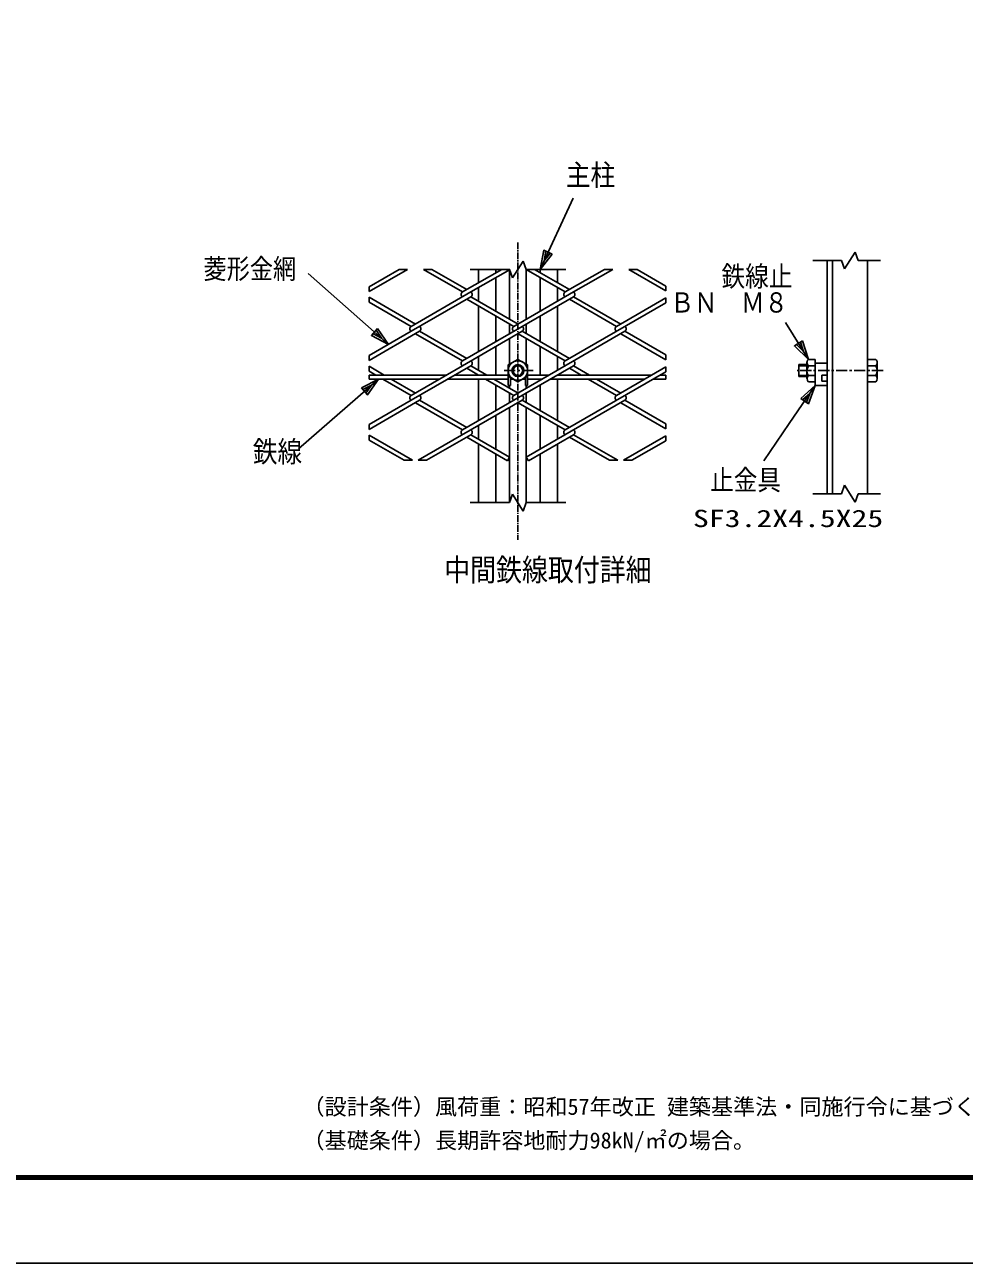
# Model space of a CAD drawing. Units: millimetres, scale not verified. Extents: x -4455 to 4455, y -3150 to 3150.
# Drawn here: x 268 to 2361, y -3150 to -391 of the extents above; entities that cross this region are included whole.
import ezdxf
from ezdxf.enums import TextEntityAlignment as Align

# ---------------------------------------------------------------- set-up
doc = ezdxf.new("R2010")
doc.units = ezdxf.units.MM
doc.header["$LTSCALE"] = 20
doc.linetypes.add('USER1', pattern=[1.125, 0.75, -0.125, 0.125, -0.125])
doc.linetypes.add('USER2', pattern=[2, 1.25, -0.25, 0.25, -0.25])
for name, color, linetype, lineweight in [('0-0_1', 7, 'Continuous', 25), ('0-1_2', 7, 'Continuous', 25), ('0-2_0', 4, 'Continuous', 25), ('0-4_EXTCNT-LMEC0', 2, 'Continuous', 25), ('0-7_WAKU', 7, 'Continuous', 25)]:
    doc.layers.add(name, color=color, linetype=linetype, lineweight=lineweight)
doc.layers.add('0-9_D-TTL-TXT', color=7, linetype='Continuous')
doc.styles.add('ＭＳ ゴシック', font='')
doc.styles.get('ＭＳ ゴシック').set_extended_font_data('MS Gothic')

# ---------------------------------------------------------------- blocks, each defined once
blk = doc.blocks.new('C6')
at = {"layer": '0-0_1', "color": 4}
blk.add_line((123468.4, 40684.1), (124940, 43849.3), dxfattribs=at)
blk.add_lwpolyline([(124013, 41357.3), (123468.4, 40684.1), (123632.1, 41534.4)], close=True, dxfattribs=at)
blk.add_lwpolyline([(123917.8, 41401.6), (123645.5, 41065), (123727.4, 41490.1)], dxfattribs=at)
blk = doc.blocks.new('C7')
at = {"layer": '0-0_1', "color": 4}
blk.add_line((116716.1, 37343.7), (113134.7, 40506.1), dxfattribs=at)
blk.add_lwpolyline([(116225.5, 38057.1), (116716.1, 37343.7), (115947.5, 37742.3)], close=True, dxfattribs=at)
blk.add_lwpolyline([(116156, 37978.4), (116401.3, 37621.7), (116017, 37821)], dxfattribs=at)
blk = doc.blocks.new('C8')
at = {"layer": '0-0_1', "color": 4}
blk.add_line((135422.4, 36674), (134398.6, 38324.4), dxfattribs=at)
blk.add_lwpolyline([(135158.1, 37498.6), (135422.4, 36674), (134801.2, 37277.1)], close=True, dxfattribs=at)
blk.add_lwpolyline([(135068.9, 37443.2), (135201, 37030.9), (134890.4, 37332.5)], dxfattribs=at)
blk = doc.blocks.new('C9')
at = {"layer": '0-0_1', "color": 4}
blk.add_line((135729.1, 35507.4), (134573.6, 33820.7), dxfattribs=at)
blk.add_lwpolyline([(135081.1, 34933.1), (135729.1, 35507.4), (135427.6, 34695.7)], close=True, dxfattribs=at)
blk.add_lwpolyline([(135167.7, 34873.7), (135491.7, 35160.9), (135341, 34755.1)], dxfattribs=at)
blk = doc.blocks.new('C10')
at = {"layer": '0-0_1', "color": 4}
blk.add_line((116273, 35797.2), (112704.2, 32689.8), dxfattribs=at)
blk.add_lwpolyline([(115501.6, 35404), (116273, 35797.2), (115777.4, 35087.3)], close=True, dxfattribs=at)
blk.add_lwpolyline([(115570.5, 35324.8), (115956.2, 35521.4), (115708.4, 35166.4)], dxfattribs=at)

msp = doc.modelspace()

# ---------------------------------------------------------------- linework, layer by layer
at = {"layer": '0-0_1', "color": 4, "linetype": 'USER1'}
msp.add_line((1366.89, -875.68), (1366.89, -1538.28), dxfattribs=at)
at = {"layer": '0-0_1', "color": 4}
for p, q in [((2118.65, -897.23), (2094.96, -934.48)), ((2118.65, -897.23), (2125.42, -915.86)), ((1101.97, -935.86), (1120.59, -935.86)), ((1156.18, -935.86), (1174.81, -935.86)), ((1348.27, -935.86), (1260.23, -935.86)), ((1348.27, -935.86), (1355.04, -954.48)), ((1378.73, -917.23), (1355.04, -954.48)), ((1378.73, -917.23), (1385.51, -935.86)), ((1473.55, -935.86), (1385.51, -935.86)), ((1559.6, -935.86), (1578.23, -935.86)), ((1613.82, -935.86), (1632.44, -935.86)), ((2088.18, -915.86), (2024.19, -915.86)), ((2088.18, -915.86), (2094.96, -934.48)), ((2174.75, -915.86), (2125.42, -915.86)), ((1035.18, -985.17), (1035.18, -974.42)), ((1696.7, -972.96), (1696.7, -983.71)), ((1035.18, -1008.86), (1035.18, -998.1)), ((1696.7, -999.56), (1696.7, -1010.31)), ((1035.18, -1138.78), (1035.18, -1128.03)), ((1696.7, -1126.57), (1696.7, -1137.32)), ((1035.18, -1151.72), (1035.18, -1162.47)), ((1696.7, -1153.18), (1696.7, -1163.93)), ((2011.06, -1150.69), (1992.73, -1150.69)), ((1035.18, -1180.2), (1035.18, -1171.2)), ((1696.7, -1180.2), (1696.7, -1171.2)), ((2011.06, -1172.03), (1992.73, -1172.03)), ((1035.18, -1292.4), (1035.18, -1281.64)), ((1696.7, -1280.18), (1696.7, -1290.94)), ((1035.18, -1305.33), (1035.18, -1316.08)), ((1696.7, -1306.79), (1696.7, -1317.54)), ((1113.33, -1361.2), (1131.95, -1361.2)), ((1163.45, -1361.2), (1144.82, -1361.2)), ((1343.61, -1362.04), (1348.26, -1353.98)), ((1385.51, -1354.35), (1390.17, -1362.41)), ((1570.96, -1361.2), (1589.59, -1361.2)), ((1602.46, -1361.2), (1621.09, -1361.2)), ((2088.18, -1435.54), (2094.96, -1416.92)), ((2118.65, -1454.17), (2094.96, -1416.92)), ((1348.27, -1455.54), (1260.23, -1455.54)), ((1348.27, -1455.54), (1355.04, -1436.92)), ((1378.73, -1474.17), (1355.04, -1436.92)), ((1378.73, -1474.17), (1385.51, -1455.54)), ((1473.55, -1455.54), (1385.51, -1455.54)), ((2088.18, -1435.54), (2024.19, -1435.54)), ((2118.65, -1454.17), (2125.42, -1435.54)), ((2174.75, -1435.54), (2125.42, -1435.54))]:
    msp.add_line(p, q, dxfattribs=at)
at = {"layer": '0-0_1'}
for p, q in [((1035.18, -985.17), (1120.59, -935.86)), ((1035.18, -974.42), (1101.97, -935.86)), ((1156.18, -935.86), (1243.49, -986.26)), ((1174.81, -935.86), (1252.8, -980.88)), ((1243.48, -986.26), (1330.79, -935.86)), ((1262.11, -986.26), (1349.41, -935.86)), ((1278.84, -935.86), (1278.84, -965.84)), ((1317.43, -935.86), (1317.43, -943.57)), ((1348.26, -935.86), (1348.26, -1046.75)), ((1385, -935.86), (1472.3, -986.26)), ((1385.51, -935.86), (1385.51, -1047.12)), ((1403.62, -935.86), (1481.61, -980.88)), ((1416.36, -935.86), (1416.36, -943.21)), ((1454.93, -935.86), (1454.93, -965.48)), ((1472.3, -986.26), (1559.6, -935.86)), ((1490.93, -986.26), (1578.23, -935.86)), ((1613.82, -935.86), (1696.7, -983.71)), ((1632.44, -935.86), (1696.7, -972.96)), ((2056.06, -915.86), (2056.06, -1435.54)), ((2068.06, -915.86), (2068.06, -1435.54)), ((2146.06, -915.86), (2146.06, -1435.54)), ((1317.43, -954.32), (1317.43, -1028.95)), ((1416.36, -953.96), (1416.36, -1029.31)), ((1129.08, -1063.07), (1262.11, -986.26)), ((1278.84, -976.6), (1278.84, -1006.68)), ((1357.89, -1063.07), (1490.93, -986.26)), ((1454.93, -976.23), (1454.93, -1007.04)), ((1035.18, -998.1), (1138.39, -1057.69)), ((1035.18, -1008.86), (1129.08, -1063.07)), ((1129.08, -1073.82), (1262.11, -997.01)), ((1252.8, -1002.39), (1357.89, -1063.07)), ((1262.11, -997.01), (1367.21, -1057.69)), ((1278.85, -1017.43), (1278.85, -1119.46)), ((1376.52, -1063.07), (1490.93, -997.01)), ((1454.93, -1017.79), (1454.93, -1119.09)), ((1472.3, -1139.87), (1696.7, -1010.31)), ((1481.62, -1002.39), (1586.71, -1063.07)), ((1490.93, -997.01), (1596.02, -1057.69)), ((1586.71, -1063.07), (1696.7, -999.56)), ((1317.43, -1039.71), (1317.43, -1097.18)), ((1416.36, -1040.06), (1416.36, -1096.82)), ((1035.18, -1138.78), (1147.7, -1073.82)), ((1035.18, -1128.03), (1129.08, -1073.82)), ((1147.7, -1073.82), (1252.8, -1134.5)), ((1243.49, -1139.87), (1376.52, -1063.07)), ((1243.49, -1150.63), (1376.52, -1073.82)), ((1348.26, -1057.51), (1348.26, -1079.38)), ((1357.89, -1216.68), (1605.34, -1073.82)), ((1482.04, -1134.74), (1376.52, -1073.82)), ((1385.51, -1057.87), (1385.51, -1079.01)), ((1605.34, -1073.82), (1696.7, -1126.57)), ((1138.39, -1079.19), (1243.49, -1139.87)), ((1348.26, -1090.13), (1348.26, -1147.11)), ((1367.21, -1079.19), (1472.3, -1139.87)), ((1385.51, -1089.76), (1385.51, -1147.11)), ((1596.02, -1079.19), (1696.7, -1137.32)), ((1278.85, -1130.21), (1278.85, -1160.29)), ((1317.43, -1107.93), (1317.43, -1171.2)), ((1416.36, -1107.58), (1416.36, -1171.2)), ((1454.93, -1129.84), (1454.93, -1160.65)), ((1035.18, -1151.72), (1068.93, -1171.2)), ((1129.08, -1227.43), (1262.11, -1150.63)), ((1129.08, -1216.68), (1243.49, -1150.63)), ((1252.8, -1156), (1279.12, -1171.2)), ((1262.11, -1150.63), (1297.74, -1171.2)), ((1357.89, -1227.43), (1490.93, -1150.63)), ((1388.54, -1194.69), (1388.54, -1148.86)), ((1481.62, -1156), (1507.94, -1171.2)), ((1490.93, -1150.63), (1526.56, -1171.2)), ((1586.71, -1216.68), (1696.7, -1153.18)), ((1992.73, -1148.03), (1992.73, -1174.69)), ((2011.06, -1148.03), (1992.73, -1148.03)), ((2011.06, -1143.44), (2011.06, -1179.28)), ((2029.4, -1136.36), (2014.06, -1136.36)), ((2029.4, -1150.53), (2014.06, -1150.53)), ((2029.4, -1136.36), (2029.4, -1194.69)), ((2056.06, -1144.69), (2029.4, -1144.69)), ((2164.72, -1136.36), (2146.06, -1136.36)), ((2164.71, -1150.53), (2146.06, -1150.53)), ((2167.73, -1143.44), (2167.73, -1179.29)), ((1035.18, -1162.47), (1050.3, -1171.2)), ((1207.85, -1171.2), (1035.18, -1171.2)), ((1192.26, -1180.2), (1035.18, -1180.2)), ((1065.89, -1180.2), (1129.08, -1216.68)), ((1084.52, -1180.2), (1138.39, -1211.3)), ((1345.24, -1180.2), (1210.88, -1180.2)), ((1345.24, -1171.2), (1226.47, -1171.2)), ((1278.85, -1171.04), (1278.85, -1171.2)), ((1278.85, -1180.2), (1278.85, -1273.07)), ((1294.71, -1180.2), (1357.89, -1216.68)), ((1313.33, -1180.2), (1367.21, -1211.3)), ((1317.43, -1180.2), (1317.43, -1182.56)), ((1350.24, -1176.75), (1350.24, -1194.69)), ((1356.22, -1180.2), (1350.24, -1180.2)), ((1383.54, -1180.2), (1377.56, -1180.2)), ((1383.54, -1194.69), (1383.54, -1176.75)), ((1436.67, -1171.2), (1388.54, -1171.2)), ((1421.08, -1180.2), (1388.54, -1180.2)), ((1416.36, -1180.2), (1416.36, -1182.92)), ((1649.9, -1180.2), (1439.7, -1180.2)), ((1454.93, -1180.2), (1454.93, -1272.7)), ((1665.48, -1171.2), (1455.29, -1171.2)), ((1472.3, -1293.49), (1696.7, -1163.93)), ((1523.53, -1180.2), (1586.71, -1216.68)), ((1542.15, -1180.2), (1596.02, -1211.3)), ((1696.7, -1180.2), (1668.52, -1180.2)), ((1696.7, -1171.2), (1684.11, -1171.2)), ((2011.06, -1174.69), (1992.73, -1174.69)), ((2029.4, -1172.19), (2014.06, -1172.19)), ((2056.06, -1171.36), (2044.4, -1171.36)), ((2044.4, -1171.36), (2044.4, -1184.69)), ((2056.06, -1184.69), (2044.4, -1184.69)), ((2164.73, -1172.19), (2146.06, -1172.19)), ((1317.43, -1193.32), (1317.43, -1250.8)), ((1350.24, -1194.69), (1345.24, -1194.69)), ((1348.26, -1194.69), (1348.26, -1200.37)), ((1348.26, -1211.12), (1348.27, -1232.99)), ((1348.27, -1232.99), (1348.27, -1211.12)), ((1388.54, -1194.69), (1383.54, -1194.69)), ((1385.51, -1194.69), (1385.51, -1200.73)), ((1385.51, -1232.62), (1385.51, -1211.49)), ((1385.51, -1211.49), (1385.51, -1232.62)), ((1416.36, -1193.67), (1416.36, -1250.44)), ((2029.4, -1186.36), (2014.06, -1186.36)), ((2056.06, -1194.69), (2029.4, -1194.69)), ((2164.78, -1186.36), (2146.06, -1186.36)), ((1035.18, -1292.4), (1147.7, -1227.43)), ((1035.18, -1281.64), (1129.08, -1227.43)), ((1138.39, -1232.81), (1243.48, -1293.49)), ((1144.82, -1361.2), (1376.52, -1227.43)), ((1147.7, -1227.43), (1252.8, -1288.11)), ((1243.49, -1293.49), (1357.89, -1227.43)), ((1367.21, -1232.81), (1472.3, -1293.49)), ((1376.52, -1227.43), (1481.62, -1288.11)), ((1385.51, -1354.35), (1605.34, -1227.43)), ((1596.02, -1232.81), (1696.7, -1290.94)), ((1605.34, -1227.43), (1696.7, -1280.18)), ((1317.43, -1261.55), (1317.42, -1336.17)), ((1416.36, -1261.19), (1416.36, -1336.53)), ((1278.85, -1283.82), (1278.85, -1313.9)), ((1454.93, -1283.46), (1454.93, -1314.27)), ((1035.18, -1305.33), (1131.95, -1361.2)), ((1035.18, -1316.08), (1113.33, -1361.2)), ((1163.45, -1361.2), (1262.11, -1304.24)), ((1252.8, -1309.61), (1343.61, -1362.04)), ((1262.11, -1304.24), (1348.26, -1353.98)), ((1390.17, -1362.41), (1490.93, -1304.24)), ((1481.61, -1309.61), (1570.96, -1361.2)), ((1490.93, -1304.24), (1589.59, -1361.2)), ((1602.46, -1361.2), (1696.7, -1306.79)), ((1621.09, -1361.2), (1696.7, -1317.54)), ((1278.85, -1324.65), (1278.85, -1455.54)), ((1317.42, -1346.93), (1317.42, -1455.54)), ((1416.36, -1347.29), (1416.36, -1455.54)), ((1454.93, -1325.02), (1454.93, -1455.54))]:
    msp.add_line(p, q, dxfattribs=at)
at = {"layer": '0-0_1', "color": 4, "linetype": 'USER2'}
for p, q in [((1401.13, -1161.36), (1333.17, -1161.36)), ((2180.88, -1161.36), (1989.02, -1161.36))]:
    msp.add_line(p, q, dxfattribs=at)
at = {"layer": '0-0_1'}
for points in [[(1388.54, -1148.86), (1366.89, -1136.36), (1345.24, -1148.86), (1345.24, -1194.69)], [(1345.24, -1173.86), (1366.89, -1186.36), (1388.54, -1173.86)], [(1348.26, -1243.74), (1348.27, -1353.98), (1348.27, -1455.54)], [(1385.51, -1243.38), (1385.51, -1354.35), (1385.51, -1455.54)]]:
    msp.add_lwpolyline(points, dxfattribs=at)
for radius in [21.65, 13.33]:
    msp.add_circle((1366.89, -1161.36), radius, dxfattribs=at)
at = {"layer": '0-0_1', "color": 4}
msp.add_circle((1366.89, -1161.36), 10.67, dxfattribs=at)
at = {"layer": '0-0_1'}
for centre, radius, start, end in [((1246.59, -991.64), 6.21, 120.00161, 239.99838), ((1259.01, -991.64), 6.21, 300.00168, 59.99832), ((1475.41, -991.64), 6.21, 120.00161, 239.99838), ((1487.82, -991.64), 6.21, 300.00168, 59.99832), ((1132.18, -1068.44), 6.21, 120.00161, 239.99838), ((1144.6, -1068.44), 6.21, 300.00168, 59.99832), ((1361, -1068.44), 6.21, 120.00161, 239.99838), ((1373.41, -1068.44), 6.21, 300.00168, 59.99832), ((1589.82, -1068.44), 6.21, 120.00161, 239.99838), ((1602.23, -1068.44), 6.21, 300.00168, 59.99832), ((1246.59, -1145.25), 6.21, 120.00161, 239.99838), ((1259.01, -1145.25), 6.21, 300.00168, 59.99832), ((1475.41, -1145.25), 6.21, 120.00161, 239.99838), ((1487.82, -1145.25), 6.21, 300.00168, 59.99832), ((2020.7, -1143.42), 9.68, 133.23149, 226.94679), ((2032.25, -1161.42), 21.18, 149.07794, 210.64148), ((2158.09, -1143.42), 9.68, 313.05395, 46.76926), ((2146.54, -1161.42), 21.18, 329.3584, 30.92194), ((2021.31, -1179.33), 10.17, 135.46316, 224.1324), ((2157.48, -1179.33), 10.17, 315.86685, 44.53607), ((1132.18, -1222.06), 6.21, 120.00161, 239.99838), ((1144.6, -1222.06), 6.21, 300.00168, 59.99832), ((1361, -1222.06), 6.21, 120.00161, 239.99838), ((1373.41, -1222.06), 6.21, 300.00168, 59.99832), ((1589.82, -1222.06), 6.21, 120.00161, 239.99838), ((1602.23, -1222.06), 6.21, 300.00168, 59.99832), ((1246.59, -1298.86), 6.21, 120.00161, 239.99838), ((1259.01, -1298.86), 6.21, 300.00168, 59.99832), ((1475.41, -1298.86), 6.21, 120.00161, 239.99838), ((1487.82, -1298.86), 6.21, 300.00168, 59.99832)]:
    msp.add_arc(centre, radius, start, end, dxfattribs=at)
at = {"layer": '0-1_2'}
msp.add_line((2146.06, -1145.23), (2146.06, -1177.51), dxfattribs=at)
at = {"layer": '0-4_EXTCNT-LMEC0', "color": 4}
msp.add_line((1971.62, -1279.03), (1914.57, -1362.6), dxfattribs=at)
at = {"layer": '0-7_WAKU', "color": 3}
msp.add_lwpolyline([(-4455.06, 3150.11), (4454.94, 3150.11), (4454.94, -3149.89), (-4455.06, -3149.89)], close=True, dxfattribs=at)
at = {"layer": '0-7_WAKU'}
for points in [[(-4155.06, 2962.61), (4154.94, 2962.61), (4154.94, -2962.39), (-4155.06, -2962.39)], [(-4153.18, 2960.74), (4153.07, 2960.74), (4153.07, -2960.51), (-4153.18, -2960.51)], [(-4151.31, 2958.86), (4151.19, 2958.86), (4151.19, -2958.64), (-4151.31, -2958.64)], [(-4149.43, 2956.99), (4149.32, 2956.99), (4149.32, -2956.76), (-4149.43, -2956.76)], [(-4147.56, 2955.11), (4147.44, 2955.11), (4147.44, -2954.89), (-4147.56, -2954.89)]]:
    msp.add_lwpolyline(points, close=True, dxfattribs=at)

# ---------------------------------------------------------------- block references
at = {"layer": '0-2_0', "xscale": 0.05, "yscale": 0.05}
for name in ['C6', 'C7', 'C8', 'C10', 'C9']:
    msp.add_blockref(name, (-4757.06, -2970.06), dxfattribs=at)

# ---------------------------------------------------------------- texts
at = {"layer": '0-0_1', "color": 4, "style": 'ＭＳ ゴシック', "width": 0.85}
for s, height, p in [('主柱', 47.36, (1473.65, -763.34)), ('菱形金網', 44.57, (666.15, -970.19)), ('鉄線止', 45.45, (1820.51, -987.57)), ('ＢＮ\u3000Ｍ８', 45.16, (1706.9, -1045.68)), ('鉄線', 47.36, (776.18, -1379.68)), ('止金具', 45.45, (1795.11, -1441.28)), ('中間鉄線取付詳細', 49.84, (1202.58, -1645.13))]:
    msp.add_text(s, height=height, dxfattribs=at).set_placement(p, align=Align.BOTTOM_LEFT)
at = {"layer": '0-4_EXTCNT-LMEC0', "color": 4, "style": 'ＭＳ ゴシック', "width": 1.35}
msp.add_text('SF3.2X4.5X25', height=38.48, dxfattribs=at).set_placement((1756.94, -1521.46), align=Align.BOTTOM_LEFT)
at = {"layer": '0-9_D-TTL-TXT', "style": 'ＭＳ ゴシック'}
for s, p in [('（設計条件）風荷重：昭和57年改正 建築基準法・同施行令に基づく風圧力に準拠。', (886.88, -2830.09)), ('（基礎条件）長期許容地耐力98kN/㎡の場合。', (886.88, -2905.09))]:
    msp.add_text(s, height=36.08, dxfattribs=at).set_placement(p, align=Align.BOTTOM_LEFT)

doc.saveas('drawing.dxf')
